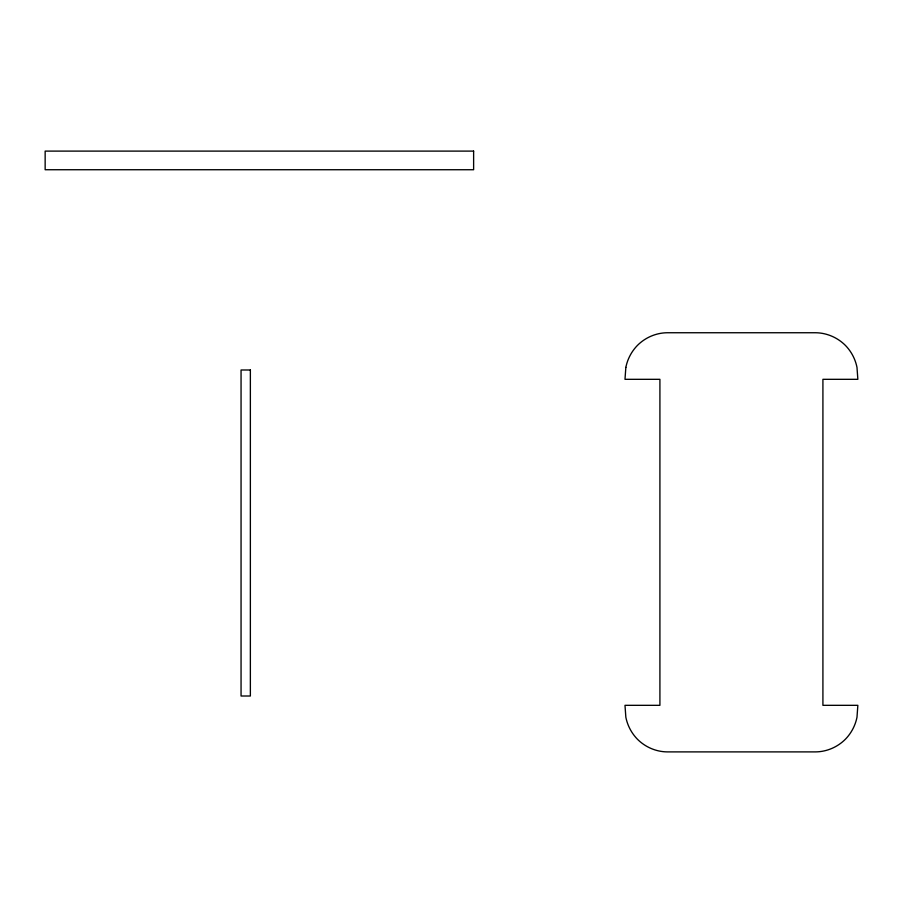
<?xml version="1.0" encoding="UTF-8"?>
<svg xmlns="http://www.w3.org/2000/svg" width="903" height="903" viewBox="0 0 903 903"><rect width="100%" height="100%" fill="white"/><g stroke="black" fill="none" stroke-linecap="round" stroke-linejoin="round"><path stroke-width="1.35" d="M625.847 367.408L624.989 379.316L659.912 379.316L659.912 705.322L624.989 705.322L625.847 717.219A43.841 43.841 0 0 0 637.349 739.151C645.182 747.052 655.939 751.736 667.08 751.894L815.748 751.894C826.888 751.736 837.645 747.052 845.479 739.151A43.841 43.841 0 0 0 856.992 717.219L857.85 705.322L822.915 705.322L822.915 379.316L857.85 379.316L856.992 367.408A43.841 43.841 0 0 0 845.49 345.488C837.645 337.587 826.888 332.902 815.748 332.744L667.08 332.744C655.939 332.902 645.182 337.587 637.349 345.488A43.841 43.841 0 0 0 625.847 367.408M473.623 151.106L45.15 151.106L45.15 169.73L473.623 169.73L473.623 151.106M250.368 369.993L241.056 369.993L241.056 696.01L250.368 696.01L250.368 369.993"/></g></svg>
